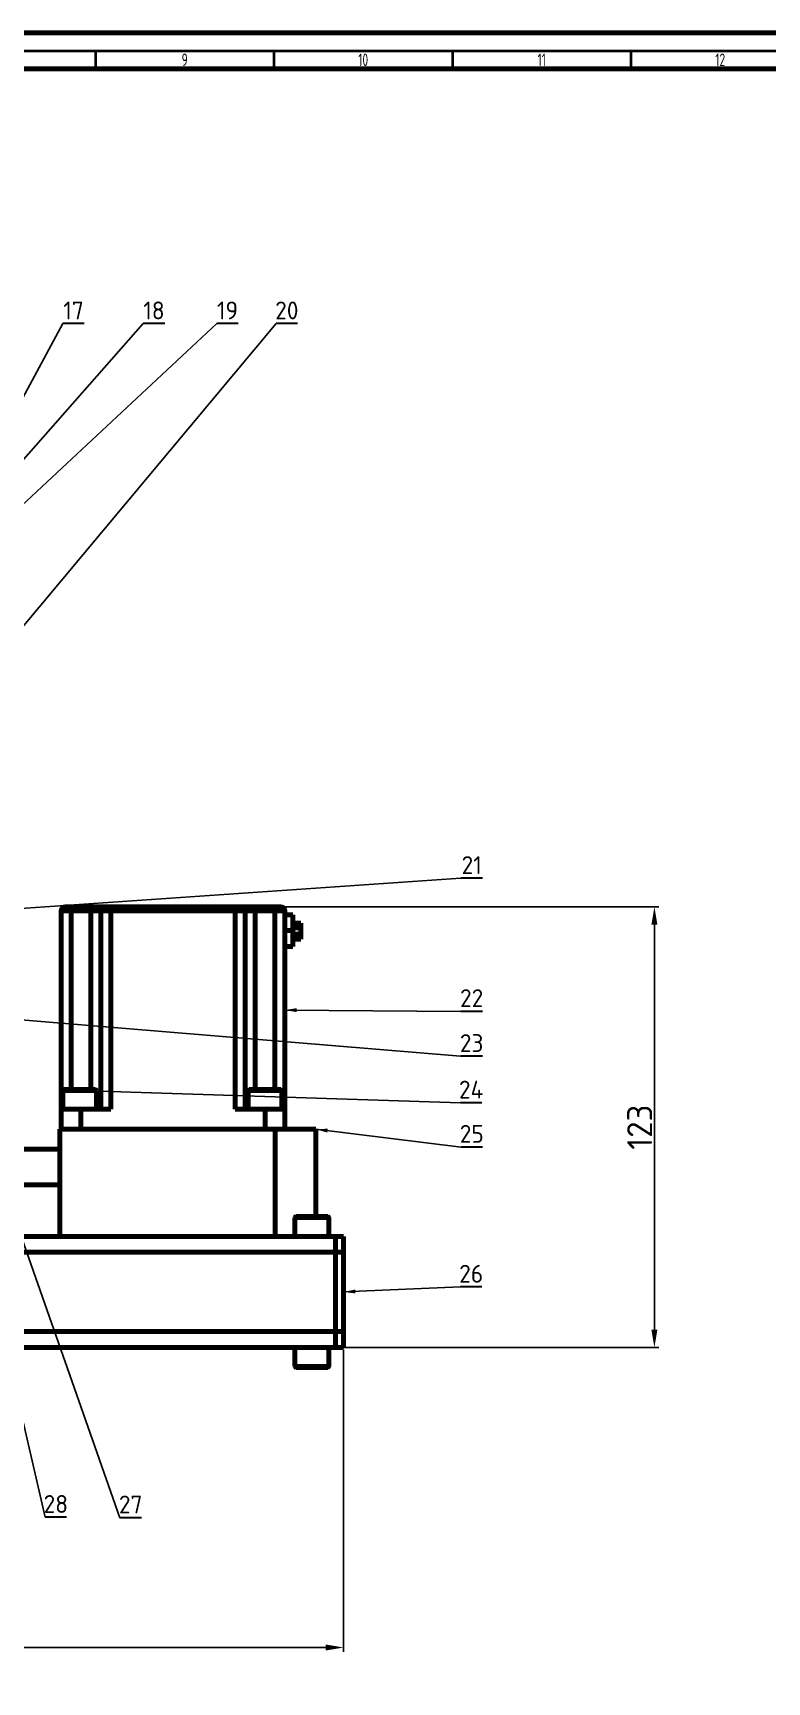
# Model space of a CAD drawing. Header units: millimetres. Extents: x -419 to 9215, y 1224 to 3301.
# Drawn here: x -36.7 to 168.9, y 1604.7 to 2066.1 of the extents above; entities that cross this region are included whole.
import ezdxf

# ---------------------------------------------------------------- set-up
doc = ezdxf.new("R2010")
doc.units = ezdxf.units.MM
for name, color, linetype, lineweight in [('0.3mm', 240, 'Continuous', 30), ('0.7mm', 7, 'Continuous', 70), ('Chu', 241, 'Continuous', 35), ('Net 0.35', 20, 'Continuous', 35), ('Net 0.7', 7, 'Continuous', 70)]:
    doc.layers.add(name, color=color, linetype=linetype, lineweight=lineweight)
doc.styles.add('SLDTEXTSTYLE1', font='TXT', dxfattribs={"width": 0.7})
doc.styles.get("Standard").update_dxf_attribs({"font": 'arial.ttf'})
doc.dimstyles.new('ISO-25', dxfattribs={"dimtxt": 2.5, "dimasz": 5, "dimexe": 1.25, "dimexo": 0.625, "dimtad": 1, "dimdec": 0, "dimtxsty": 'Standard', "dimcen": 2.5, "dimadec": 0, "dimazin": 0, "dimtfac": 1, "dimtdec": 0, "dimtmove": 0, "dimatfit": 3, "dimfxl": 1, "dimarcsym": 0})
doc.dimstyles.new('SLDDIMSTYLE0', dxfattribs={"dimtxt": 0.18, "dimasz": 3.302, "dimexe": 0, "dimexo": 0.0625, "dimgap": 0, "dimtad": 0, "dimtih": 1, "dimtoh": 1, "dimdec": 0, "dimrnd": 1e-09, "dimzin": 0, "dimdsep": 46, "dimtxsty": 'Standard', "dimsah": 1, "dimcen": 0.09, "dimadec": 0, "dimazin": 0, "dimtfac": 3.302, "dimtdec": 0, "dimtofl": 0, "dimtmove": 0, "dimatfit": 3, "dimfxl": 1, "dimfrac": 2, "dimtolj": 1, "dimtzin": 0, "dimarcsym": 0})

# ---------------------------------------------------------------- blocks, each defined once
blk = doc.blocks.new('*D69')
at = {"layer": '0.3mm', "color": 0, "lineweight": -2, "transparency": 16777216}
for p, q in [((-224.17, 1697.63), (-224.17, 1613.06)), ((50.28, 1697.63), (50.28, 1613.06)), ((-219.17, 1614.31), (45.28, 1614.31))]:
    blk.add_line(p, q, dxfattribs=at)
at = {"layer": '0.3mm', "color": 0, "lineweight": 211, "transparency": 16777216}
for points in [[(-219.17, 1615.15), (-219.17, 1613.48), (-224.17, 1614.31)], [(45.28, 1615.15), (45.28, 1613.48), (50.28, 1614.31)]]:
    blk.add_solid(points, dxfattribs=at)
at = {"layer": 'Defpoints', "color": 0, "lineweight": 211, "transparency": 16777216}
for p in [(-224.17, 1698.25), (50.28, 1698.25), (50.28, 1614.31)]:
    blk.add_point(p, dxfattribs=at)
at = {"layer": '0.3mm', "color": 0, "transparency": 16777216, "insert": (-86.94, 1618.44), "char_height": 2.5, "attachment_point": 5}
blk.add_mtext('{\\fTCVN 7284|b0|i0|c0|p34;\\H2.8x;274}', dxfattribs=at)
blk = doc.blocks.new('*D71')
at = {"layer": '0.3mm', "color": 0, "lineweight": -2, "transparency": 16777216}
for p, q in [((31.68, 1821.59), (138.59, 1821.59)), ((137.34, 1816.59), (137.34, 1703.25)), ((31.68, 1698.25), (138.59, 1698.25))]:
    blk.add_line(p, q, dxfattribs=at)
at = {"layer": '0.3mm', "color": 0, "lineweight": 211, "transparency": 16777216}
for points in [[(136.5, 1816.59), (138.17, 1816.59), (137.34, 1821.59)], [(136.5, 1703.25), (138.17, 1703.25), (137.34, 1698.25)]]:
    blk.add_solid(points, dxfattribs=at)
at = {"layer": 'Defpoints', "color": 0, "lineweight": 211, "transparency": 16777216}
for p in [(31.06, 1821.59), (31.06, 1698.25), (137.34, 1698.25)]:
    blk.add_point(p, dxfattribs=at)
at = {"layer": '0.3mm', "color": 0, "transparency": 16777216, "insert": (133.21, 1759.92), "char_height": 2.5, "attachment_point": 5, "rotation": 90}
blk.add_mtext('{\\fTCVN 7284|b0|i0|c0|p34;\\H2.8x;123}', dxfattribs=at)

msp = doc.modelspace()

# ---------------------------------------------------------------- linework, layer by layer
at = {"layer": '0.3mm'}
for p, q in [((-22.35, 1984.79), (-28.35, 1984.79)), ((0.18, 1984.79), (-5.82, 1984.79)), ((20.78, 1984.79), (14.78, 1984.79)), ((37.39, 1984.79), (31.39, 1984.79)), ((89.16, 1829.57), (83.16, 1829.57)), ((89.16, 1792.34), (83.16, 1792.34)), ((89.16, 1779.76), (83.16, 1779.76)), ((89.02, 1766.73), (83.02, 1766.73)), ((89.19, 1754.36), (83.19, 1754.36)), ((89.03, 1715.21), (83.03, 1715.21)), ((-27.3, 1650.78), (-33.3, 1650.78)), ((-6.34, 1650.64), (-12.34, 1650.64))]:
    msp.add_line(p, q, dxfattribs=at)
at = {"layer": '0.7mm', "color": 7, "linetype": 'Continuous', "lineweight": 70}
for p, q in [((-26.05, 1820.48), (-28.83, 1820.48)), ((-28.83, 1764.92), (-28.83, 1820.48)), ((-27.72, 1821.59), (-26.05, 1821.59)), ((-26.05, 1821.59), (-26.05, 1820.48)), ((-26.05, 1821.59), (-20.5, 1821.59)), ((-20.5, 1820.48), (-26.05, 1820.48)), ((-20.5, 1821.59), (-20.5, 1820.48)), ((-20.5, 1821.59), (-16.61, 1821.59)), ((-17.72, 1820.48), (-20.5, 1820.48)), ((-17.72, 1764.92), (-17.72, 1820.48)), ((-14.94, 1820.48), (-17.72, 1820.48)), ((-16.61, 1821.59), (-14.94, 1821.59)), ((-14.94, 1821.59), (19.95, 1821.59)), ((-14.94, 1821.59), (-14.94, 1820.48)), ((-14.94, 1820.48), (-14.94, 1764.92)), ((19.95, 1820.48), (-14.94, 1820.48)), ((19.95, 1821.59), (19.95, 1820.48)), ((19.95, 1821.59), (21.61, 1821.59)), ((19.95, 1764.92), (19.95, 1820.48)), ((22.72, 1820.48), (19.95, 1820.48)), ((21.61, 1821.59), (25.5, 1821.59)), ((22.72, 1820.48), (22.72, 1764.92)), ((25.5, 1820.48), (22.72, 1820.48)), ((25.5, 1821.59), (25.5, 1820.48)), ((25.5, 1821.59), (31.06, 1821.59)), ((31.06, 1820.48), (25.5, 1820.48)), ((31.06, 1821.59), (31.06, 1820.48)), ((31.06, 1821.59), (32.72, 1821.59)), ((33.83, 1820.48), (31.06, 1820.48)), ((33.83, 1820.48), (33.83, 1764.92)), ((33.83, 1819.36), (36.06, 1819.36)), ((36.06, 1819.36), (36.06, 1814.92)), ((36.06, 1814.92), (33.83, 1814.92)), ((38.28, 1817.04), (36.06, 1817.04)), ((38.28, 1815.69), (36.06, 1815.69)), ((36.06, 1814.92), (36.06, 1810.48)), ((36.06, 1813.91), (38.28, 1813.91)), ((38.28, 1817.04), (38.28, 1816.15)), ((38.28, 1816.15), (38.28, 1815.69)), ((38.28, 1815.69), (38.28, 1814.8)), ((38.28, 1814.8), (38.28, 1813.91)), ((38.28, 1813.91), (38.28, 1813.47)), ((36.06, 1810.48), (33.83, 1810.48)), ((36.06, 1812.58), (38.28, 1812.58)), ((38.28, 1813.47), (38.28, 1812.58)), ((-28.39, 1770.2), (-28.39, 1764.92)), ((-28.11, 1770.48), (-23.67, 1770.48)), ((-23.67, 1770.48), (-19.22, 1770.48)), ((-18.94, 1764.92), (-18.94, 1770.2)), ((23.56, 1770.2), (23.56, 1764.92)), ((23.83, 1770.48), (28.28, 1770.48)), ((28.28, 1770.48), (32.72, 1770.48)), ((33, 1764.92), (33, 1770.2)), ((-28.83, 1759.36), (-28.83, 1764.92)), ((-28.83, 1764.92), (-23.28, 1764.92)), ((-23.28, 1759.36), (-23.28, 1764.92)), ((-23.28, 1764.92), (-14.94, 1764.92)), ((19.95, 1764.92), (28.28, 1764.92)), ((28.28, 1759.36), (28.28, 1764.92)), ((33.83, 1764.92), (28.28, 1764.92)), ((33.83, 1759.36), (33.83, 1764.92)), ((-29.17, 1759.36), (-29.17, 1729.36)), ((31.14, 1759.36), (-29.17, 1759.36)), ((31.14, 1759.36), (31.14, 1729.36)), ((42.5, 1759.36), (31.14, 1759.36)), ((42.5, 1734.92), (42.5, 1759.36)), ((-132.21, 1753.81), (-29.17, 1753.81)), ((-132.21, 1743.81), (-29.17, 1743.81)), ((36.67, 1734.64), (36.67, 1729.36)), ((36.95, 1734.92), (41.39, 1734.92)), ((41.39, 1734.92), (45.83, 1734.92)), ((46.11, 1729.36), (46.11, 1734.64)), ((-221.94, 1729.36), (48.06, 1729.36)), ((48.06, 1724.92), (48.06, 1729.36)), ((48.06, 1729.36), (50.28, 1729.36)), ((50.28, 1729.36), (50.28, 1724.92)), ((-221.94, 1724.92), (48.06, 1724.92)), ((-48.38, 1724.92), (48.06, 1724.92)), ((48.06, 1724.92), (48.06, 1702.7)), ((50.28, 1724.92), (48.06, 1724.92)), ((50.28, 1724.92), (50.28, 1702.7)), ((-221.94, 1702.7), (48.06, 1702.7)), ((-221.94, 1698.25), (48.06, 1698.25)), ((48.06, 1702.7), (-48.38, 1702.7)), ((36.67, 1698.25), (36.67, 1692.98)), ((46.11, 1692.98), (46.11, 1698.25)), ((50.28, 1702.7), (48.06, 1702.7)), ((48.06, 1698.25), (48.06, 1702.7)), ((50.28, 1698.25), (48.06, 1698.25)), ((50.28, 1702.7), (50.28, 1698.25)), ((45.83, 1692.7), (36.95, 1692.7))]:
    msp.add_line(p, q, dxfattribs=at)
at = {"layer": '0.7mm', "color": 8, "linetype": 'Continuous', "lineweight": 70}
for p, q in [((-26.05, 1820.48), (-26.05, 1770.48)), ((-20.5, 1770.48), (-20.5, 1820.48)), ((25.5, 1820.48), (25.5, 1770.48)), ((31.06, 1770.48), (31.06, 1820.48)), ((-23.67, 1770.2), (-28.39, 1770.2)), ((-18.94, 1770.2), (-23.67, 1770.2)), ((28.28, 1770.2), (23.56, 1770.2)), ((33, 1770.2), (28.28, 1770.2)), ((41.39, 1734.64), (36.67, 1734.64)), ((46.11, 1734.64), (41.39, 1734.64)), ((36.67, 1692.98), (46.11, 1692.98))]:
    msp.add_line(p, q, dxfattribs=at)
at = {"layer": '0.7mm', "color": 7, "linetype": 'Continuous', "lineweight": 70}
for centre, radius, start, end in [((-27.72, 1820.48), 1.11, 90, 180), ((-16.61, 1820.48), 1.11, 90, 180), ((21.61, 1820.48), 1.11, 0, 90), ((32.72, 1820.48), 1.11, 0, 90), ((-28.11, 1770.2), 0.278, 90, 180), ((-19.22, 1770.2), 0.278, 0, 90), ((23.83, 1770.2), 0.278, 90, 180), ((32.72, 1770.2), 0.278, 0, 90), ((36.95, 1734.64), 0.278, 90, 180), ((45.83, 1734.64), 0.278, 0, 90), ((36.95, 1692.98), 0.278, 180, 270), ((45.83, 1692.98), 0.278, 270, 0)]:
    msp.add_arc(centre, radius, start, end, dxfattribs=at)
at = {"layer": 'Net 0.35', "linetype": 'Continuous', "lineweight": 35}
for p, q in [((-403.72, 2061.13), (765.28, 2061.13)), ((-19.22, 2061.13), (-19.22, 2056.13)), ((30.78, 2061.13), (30.78, 2056.13)), ((80.78, 2061.13), (80.78, 2056.13)), ((130.78, 2061.13), (130.78, 2056.13))]:
    msp.add_line(p, q, dxfattribs=at)
at = {"layer": 'Net 0.7', "linetype": 'Continuous', "lineweight": 70}
msp.add_line((-398.72, 2056.13), (760.28, 2056.13), dxfattribs=at)
at = {"layer": 'Net 0.7'}
msp.add_lwpolyline([(-418.72, 1225.13), (770.28, 1225.13), (770.28, 2066.13), (-418.72, 2066.13)], close=True, dxfattribs=at)

# ---------------------------------------------------------------- texts
at = {"layer": '0.3mm', "char_height": 5, "attachment_point": 5}
for s, insert in [('{\\fTCVN 7284|b0|i0|c0|p34;17}', (-25.35, 1988.49)), ('{\\fTCVN 7284|b0|i0|c0|p34;18}', (-2.82, 1988.49)), ('{\\fTCVN 7284|b0|i0|c0|p34;19}', (17.78, 1988.49)), ('{\\fTCVN 7284|b0|i0|c0|p34;20}', (34.39, 1988.49)), ('{\\fTCVN 7284|b0|i0|c0|p34;21}', (86.16, 1833.27)), ('{\\fTCVN 7284|b0|i0|c0|p34;22}', (86.16, 1796.04)), ('{\\fTCVN 7284|b0|i0|c0|p34;23}', (86.16, 1783.46)), ('{\\fTCVN 7284|b0|i0|c0|p34;24}', (86.02, 1770.44)), ('{\\fTCVN 7284|b0|i0|c0|p34;25}', (86.19, 1758.06)), ('{\\fTCVN 7284|b0|i0|c0|p34;26}', (86.03, 1718.91)), ('{\\fTCVN 7284|b0|i0|c0|p34;28}', (-30.3, 1654.48)), ('{\\fTCVN 7284|b0|i0|c0|p34;27}', (-9.34, 1654.34))]:
    msp.add_mtext_dynamic_manual_height_columns(s, width=10.3446, gutter_width=12.5, heights=[0], dxfattribs=dict(at, insert=insert))
at = {"layer": 'Chu', "char_height": 3.5, "attachment_point": 5, "style": 'SLDTEXTSTYLE1'}
for s, insert in [('{\\fTCVN 7284|b0|i0|c0|p34;9}', (5.78, 2058.63)), ('{\\fTCVN 7284|b0|i0|c0|p34;10}', (55.78, 2058.63)), ('{\\fTCVN 7284|b0|i0|c0|p34;11}', (105.78, 2058.63)), ('{\\fTCVN 7284|b0|i0|c0|p34;12}', (155.78, 2058.63))]:
    msp.add_mtext(s, dxfattribs=dict(at, insert=insert))

# ---------------------------------------------------------------- dimensions: what is measured, and where the dimension line sits
at = {"layer": '0.3mm'}
dim = msp.add_linear_dim(base=(137.34, 1698.25), p1=(31.06, 1821.59), p2=(31.06, 1698.25), angle=90, text='{\\fTCVN 7284|b0|i0|c0|p34;\\H2.8x;<>}', dimstyle='ISO-25', dxfattribs=at)
dim.commit()
dim.dimension.update_dxf_attribs({"geometry": '*D71', "text_midpoint": (133.21, 1759.92)})
dim = msp.add_linear_dim(base=(50.28, 1614.31), p1=(-224.17, 1698.25), p2=(50.28, 1698.25), text='{\\fTCVN 7284|b0|i0|c0|p34;\\H2.8x;<>}', dimstyle='ISO-25', dxfattribs=at)
dim.commit()
dim.dimension.update_dxf_attribs({"geometry": '*D69', "text_midpoint": (-86.94, 1618.44)})

# ---------------------------------------------------------------- leaders
for points in [[(-87.58, 1892.24), (-5.82, 1984.79)], [(-59.31, 1915.83), (14.78, 1984.79)], [(-59.17, 1927.77), (-28.35, 1984.79)], [(-47.95, 1889.98), (31.39, 1984.79)], [(-68.86, 1819.15), (83.16, 1829.57)], [(-65.78, 1791.03), (-33.3, 1650.78)], [(-61.72, 1791.03), (-12.34, 1650.64)], [(-53.05, 1791.03), (83.04, 1779.76)], [(33.83, 1792.7), (83.16, 1792.34)], [(-23.67, 1770.2), (83.02, 1766.73)], [(42.5, 1759.36), (83.19, 1754.36)], [(50.28, 1713.81), (83.03, 1715.21)]]:
    msp.add_leader(points, dimstyle='SLDDIMSTYLE0', dxfattribs=at)

doc.saveas('drawing.dxf')
